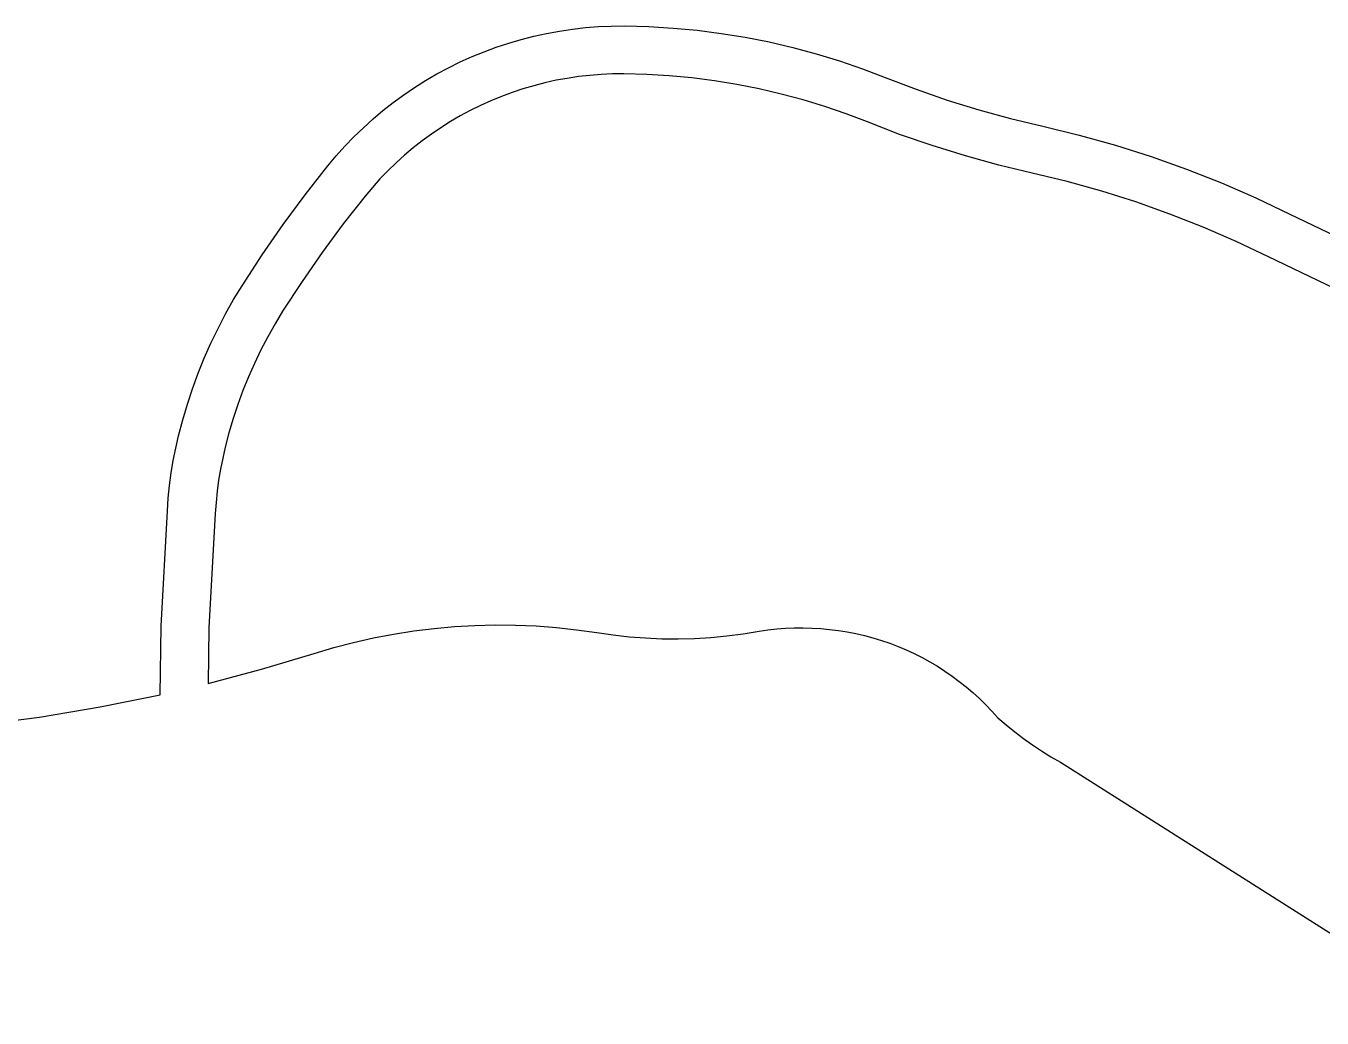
# Model space of a CAD drawing. Header units: millimetres. Extents: x 617751 to 636088, y 68402 to 77988.
# Drawn here: x 622807.1 to 622918.9, y 69694.1 to 69779.6 of the extents above; entities that cross this region are included whole.
import ezdxf

# ---------------------------------------------------------------- set-up
doc = ezdxf.new("R2010")
doc.units = ezdxf.units.MM
doc.header["$LTSCALE"] = 3
doc.header["$MEASUREMENT"] = 0
doc.layers.add('ALINHAMENTO PREDIAL', color=120, linetype='Continuous')

msp = doc.modelspace()

# ---------------------------------------------------------------- linework, layer by layer
at = {"layer": 'ALINHAMENTO PREDIAL'}
for points in [[(622803.07, 69719.34), (622808.31, 69720.02), (622813.53, 69720.89), (622818.71, 69721.94), (622818.79, 69727.85), (622819.34, 69737.79), (622819.42, 69738.88), (622819.53, 69739.97), (622819.68, 69741.05), (622819.85, 69742.12), (622820.06, 69743.19), (622820.3, 69744.26), (622820.66, 69745.62), (622821.06, 69746.97), (622821.51, 69748.31), (622821.99, 69749.64), (622822.52, 69750.95), (622823.09, 69752.24), (622823.71, 69753.51), (622824.36, 69754.76), (622825.05, 69755.99), (622825.78, 69757.19), (622827.52, 69759.86), (622829.33, 69762.46), (622831.21, 69765.02), (622833.17, 69767.51), (622833.89, 69768.38), (622834.65, 69769.21), (622835.43, 69770.02), (622836.24, 69770.8), (622837.07, 69771.56), (622837.93, 69772.28), (622838.82, 69772.98), (622839.73, 69773.64), (622840.66, 69774.27), (622841.61, 69774.87), (622842.58, 69775.44), (622843.57, 69775.97), (622844.58, 69776.47), (622845.61, 69776.93), (622846.65, 69777.36), (622847.7, 69777.75), (622848.77, 69778.1), (622849.85, 69778.42), (622850.94, 69778.7), (622852.04, 69778.94), (622853.15, 69779.14), (622854.26, 69779.31), (622855.38, 69779.43), (622856.5, 69779.52), (622857.62, 69779.57), (622858.75, 69779.58), (622860.84, 69779.52), (622862.94, 69779.4), (622865.02, 69779.2), (622867.1, 69778.94), (622869.17, 69778.6), (622871.23, 69778.2), (622873.27, 69777.72), (622875.29, 69777.18), (622877.3, 69776.56), (622879.28, 69775.88), (622881.24, 69775.14), (622883.9, 69774.12), (622886.59, 69773.19), (622889.31, 69772.35), (622892.05, 69771.59), (622894.82, 69770.93), (622897.97, 69770.17), (622901.09, 69769.3), (622904.17, 69768.33), (622907.22, 69767.24), (622910.23, 69766.06), (622913.2, 69764.77), (622916.12, 69763.37), (622937.33, 69753.21)], [(622803.07, 69719.34), (622808.31, 69720.02), (622813.53, 69720.89), (622818.71, 69721.94), (622818.79, 69727.85), (622819.34, 69737.79), (622819.42, 69738.88), (622819.53, 69739.97), (622819.68, 69741.05), (622819.85, 69742.12), (622820.06, 69743.19), (622820.3, 69744.26), (622820.66, 69745.62), (622821.06, 69746.97), (622821.51, 69748.31), (622821.99, 69749.64), (622822.52, 69750.95), (622823.09, 69752.24), (622823.71, 69753.51), (622824.36, 69754.76), (622825.05, 69755.99), (622825.78, 69757.19), (622827.52, 69759.86), (622829.33, 69762.46), (622831.21, 69765.02), (622833.17, 69767.51), (622833.89, 69768.38), (622834.65, 69769.21), (622835.43, 69770.02), (622836.24, 69770.8), (622837.07, 69771.56), (622837.93, 69772.28), (622838.82, 69772.98), (622839.73, 69773.64), (622840.66, 69774.27), (622841.61, 69774.87), (622842.58, 69775.44), (622843.57, 69775.97), (622844.58, 69776.47), (622845.61, 69776.93), (622846.65, 69777.36), (622847.7, 69777.75), (622848.77, 69778.1), (622849.85, 69778.42), (622850.94, 69778.7), (622852.04, 69778.94), (622853.15, 69779.14), (622854.26, 69779.31), (622855.38, 69779.43), (622856.5, 69779.52), (622857.62, 69779.57), (622858.75, 69779.58), (622860.84, 69779.52), (622862.94, 69779.4), (622865.02, 69779.2), (622867.1, 69778.94), (622869.17, 69778.6), (622871.23, 69778.2), (622873.27, 69777.72), (622875.29, 69777.18), (622877.3, 69776.56), (622879.28, 69775.88), (622881.24, 69775.14), (622883.9, 69774.12), (622886.59, 69773.19), (622889.31, 69772.35), (622892.05, 69771.59), (622894.82, 69770.93), (622897.97, 69770.17), (622901.09, 69769.3), (622904.17, 69768.33), (622907.22, 69767.24), (622910.23, 69766.06), (622913.2, 69764.77), (622916.12, 69763.37), (622937.33, 69753.21)], [(622803.07, 69719.34), (622808.31, 69720.02), (622813.53, 69720.89), (622818.71, 69721.94), (622818.79, 69727.85), (622819.34, 69737.79), (622819.42, 69738.88), (622819.53, 69739.97), (622819.68, 69741.05), (622819.85, 69742.12), (622820.06, 69743.19), (622820.3, 69744.26), (622820.66, 69745.62), (622821.06, 69746.97), (622821.51, 69748.31), (622821.99, 69749.64), (622822.52, 69750.95), (622823.09, 69752.24), (622823.71, 69753.51), (622824.36, 69754.76), (622825.05, 69755.99), (622825.78, 69757.19), (622827.52, 69759.86), (622829.33, 69762.46), (622831.21, 69765.02), (622833.17, 69767.51), (622833.89, 69768.38), (622834.65, 69769.21), (622835.43, 69770.02), (622836.24, 69770.8), (622837.07, 69771.56), (622837.93, 69772.28), (622838.82, 69772.98), (622839.73, 69773.64), (622840.66, 69774.27), (622841.61, 69774.87), (622842.58, 69775.44), (622843.57, 69775.97), (622844.58, 69776.47), (622845.61, 69776.93), (622846.65, 69777.36), (622847.7, 69777.75), (622848.77, 69778.1), (622849.85, 69778.42), (622850.94, 69778.7), (622852.04, 69778.94), (622853.15, 69779.14), (622854.26, 69779.31), (622855.38, 69779.43), (622856.5, 69779.52), (622857.62, 69779.57), (622858.75, 69779.58), (622860.84, 69779.52), (622862.94, 69779.4), (622865.02, 69779.2), (622867.1, 69778.94), (622869.17, 69778.6), (622871.23, 69778.2), (622873.27, 69777.72), (622875.29, 69777.18), (622877.3, 69776.56), (622879.28, 69775.88), (622881.24, 69775.14), (622883.9, 69774.12), (622886.59, 69773.19), (622889.31, 69772.35), (622892.05, 69771.59), (622894.82, 69770.93), (622897.97, 69770.17), (622901.09, 69769.3), (622904.17, 69768.33), (622907.22, 69767.24), (622910.23, 69766.06), (622913.2, 69764.77), (622916.12, 69763.37), (622937.33, 69753.21)], [(622803.07, 69719.34), (622808.31, 69720.02), (622813.53, 69720.89), (622818.71, 69721.94), (622818.79, 69727.85), (622819.34, 69737.79), (622819.42, 69738.88), (622819.53, 69739.97), (622819.68, 69741.05), (622819.85, 69742.12), (622820.06, 69743.19), (622820.3, 69744.26), (622820.66, 69745.62), (622821.06, 69746.97), (622821.51, 69748.31), (622821.99, 69749.64), (622822.52, 69750.95), (622823.09, 69752.24), (622823.71, 69753.51), (622824.36, 69754.76), (622825.05, 69755.99), (622825.78, 69757.19), (622827.52, 69759.86), (622829.33, 69762.46), (622831.21, 69765.02), (622833.17, 69767.51), (622833.89, 69768.38), (622834.65, 69769.21), (622835.43, 69770.02), (622836.24, 69770.8), (622837.07, 69771.56), (622837.93, 69772.28), (622838.82, 69772.98), (622839.73, 69773.64), (622840.66, 69774.27), (622841.61, 69774.87), (622842.58, 69775.44), (622843.57, 69775.97), (622844.58, 69776.47), (622845.61, 69776.93), (622846.65, 69777.36), (622847.7, 69777.75), (622848.77, 69778.1), (622849.85, 69778.42), (622850.94, 69778.7), (622852.04, 69778.94), (622853.15, 69779.14), (622854.26, 69779.31), (622855.38, 69779.43), (622856.5, 69779.52), (622857.62, 69779.57), (622858.75, 69779.58), (622860.84, 69779.52), (622862.94, 69779.4), (622865.02, 69779.2), (622867.1, 69778.94), (622869.17, 69778.6), (622871.23, 69778.2), (622873.27, 69777.72), (622875.29, 69777.18), (622877.3, 69776.56), (622879.28, 69775.88), (622881.24, 69775.14), (622883.9, 69774.12), (622886.59, 69773.19), (622889.31, 69772.35), (622892.05, 69771.59), (622894.82, 69770.93), (622897.97, 69770.17), (622901.09, 69769.3), (622904.17, 69768.33), (622907.22, 69767.24), (622910.23, 69766.06), (622913.2, 69764.77), (622916.12, 69763.37), (622937.33, 69753.21)], [(622803.07, 69719.34), (622808.31, 69720.02), (622813.53, 69720.89), (622818.71, 69721.94), (622818.79, 69727.85), (622819.34, 69737.79), (622819.42, 69738.88), (622819.53, 69739.97), (622819.68, 69741.05), (622819.85, 69742.12), (622820.06, 69743.19), (622820.3, 69744.26), (622820.66, 69745.62), (622821.06, 69746.97), (622821.51, 69748.31), (622821.99, 69749.64), (622822.52, 69750.95), (622823.09, 69752.24), (622823.71, 69753.51), (622824.36, 69754.76), (622825.05, 69755.99), (622825.78, 69757.19), (622827.52, 69759.86), (622829.33, 69762.46), (622831.21, 69765.02), (622833.17, 69767.51), (622833.89, 69768.38), (622834.65, 69769.21), (622835.43, 69770.02), (622836.24, 69770.8), (622837.07, 69771.56), (622837.93, 69772.28), (622838.82, 69772.98), (622839.73, 69773.64), (622840.66, 69774.27), (622841.61, 69774.87), (622842.58, 69775.44), (622843.57, 69775.97), (622844.58, 69776.47), (622845.61, 69776.93), (622846.65, 69777.36), (622847.7, 69777.75), (622848.77, 69778.1), (622849.85, 69778.42), (622850.94, 69778.7), (622852.04, 69778.94), (622853.15, 69779.14), (622854.26, 69779.31), (622855.38, 69779.43), (622856.5, 69779.52), (622857.62, 69779.57), (622858.75, 69779.58), (622860.84, 69779.52), (622862.94, 69779.4), (622865.02, 69779.2), (622867.1, 69778.94), (622869.17, 69778.6), (622871.23, 69778.2), (622873.27, 69777.72), (622875.29, 69777.18), (622877.3, 69776.56), (622879.28, 69775.88), (622881.24, 69775.14), (622883.9, 69774.12), (622886.59, 69773.19), (622889.31, 69772.35), (622892.05, 69771.59), (622894.82, 69770.93), (622897.97, 69770.17), (622901.09, 69769.3), (622904.17, 69768.33), (622907.22, 69767.24), (622910.23, 69766.06), (622913.2, 69764.77), (622916.12, 69763.37), (622937.33, 69753.21)], [(622803.07, 69719.34), (622808.31, 69720.02), (622813.53, 69720.89), (622818.71, 69721.94), (622818.79, 69727.85), (622819.34, 69737.79), (622819.42, 69738.88), (622819.53, 69739.97), (622819.68, 69741.05), (622819.85, 69742.12), (622820.06, 69743.19), (622820.3, 69744.26), (622820.66, 69745.62), (622821.06, 69746.97), (622821.51, 69748.31), (622821.99, 69749.64), (622822.52, 69750.95), (622823.09, 69752.24), (622823.71, 69753.51), (622824.36, 69754.76), (622825.05, 69755.99), (622825.78, 69757.19), (622827.52, 69759.86), (622829.33, 69762.46), (622831.21, 69765.02), (622833.17, 69767.51), (622833.89, 69768.38), (622834.65, 69769.21), (622835.43, 69770.02), (622836.24, 69770.8), (622837.07, 69771.56), (622837.93, 69772.28), (622838.82, 69772.98), (622839.73, 69773.64), (622840.66, 69774.27), (622841.61, 69774.87), (622842.58, 69775.44), (622843.57, 69775.97), (622844.58, 69776.47), (622845.61, 69776.93), (622846.65, 69777.36), (622847.7, 69777.75), (622848.77, 69778.1), (622849.85, 69778.42), (622850.94, 69778.7), (622852.04, 69778.94), (622853.15, 69779.14), (622854.26, 69779.31), (622855.38, 69779.43), (622856.5, 69779.52), (622857.62, 69779.57), (622858.75, 69779.58), (622860.84, 69779.52), (622862.94, 69779.4), (622865.02, 69779.2), (622867.1, 69778.94), (622869.17, 69778.6), (622871.23, 69778.2), (622873.27, 69777.72), (622875.29, 69777.18), (622877.3, 69776.56), (622879.28, 69775.88), (622881.24, 69775.14), (622883.9, 69774.12), (622886.59, 69773.19), (622889.31, 69772.35), (622892.05, 69771.59), (622894.82, 69770.93), (622897.97, 69770.17), (622901.09, 69769.3), (622904.17, 69768.33), (622907.22, 69767.24), (622910.23, 69766.06), (622913.2, 69764.77), (622916.12, 69763.37), (622937.33, 69753.21)], [(622803.07, 69719.34), (622808.31, 69720.02), (622813.53, 69720.89), (622818.71, 69721.94), (622818.79, 69727.85), (622819.34, 69737.79), (622819.42, 69738.88), (622819.53, 69739.97), (622819.68, 69741.05), (622819.85, 69742.12), (622820.06, 69743.19), (622820.3, 69744.26), (622820.66, 69745.62), (622821.06, 69746.97), (622821.51, 69748.31), (622821.99, 69749.64), (622822.52, 69750.95), (622823.09, 69752.24), (622823.71, 69753.51), (622824.36, 69754.76), (622825.05, 69755.99), (622825.78, 69757.19), (622827.52, 69759.86), (622829.33, 69762.46), (622831.21, 69765.02), (622833.17, 69767.51), (622833.89, 69768.38), (622834.65, 69769.21), (622835.43, 69770.02), (622836.24, 69770.8), (622837.07, 69771.56), (622837.93, 69772.28), (622838.82, 69772.98), (622839.73, 69773.64), (622840.66, 69774.27), (622841.61, 69774.87), (622842.58, 69775.44), (622843.57, 69775.97), (622844.58, 69776.47), (622845.61, 69776.93), (622846.65, 69777.36), (622847.7, 69777.75), (622848.77, 69778.1), (622849.85, 69778.42), (622850.94, 69778.7), (622852.04, 69778.94), (622853.15, 69779.14), (622854.26, 69779.31), (622855.38, 69779.43), (622856.5, 69779.52), (622857.62, 69779.57), (622858.75, 69779.58), (622860.84, 69779.52), (622862.94, 69779.4), (622865.02, 69779.2), (622867.1, 69778.94), (622869.17, 69778.6), (622871.23, 69778.2), (622873.27, 69777.72), (622875.29, 69777.18), (622877.3, 69776.56), (622879.28, 69775.88), (622881.24, 69775.14), (622883.9, 69774.12), (622886.59, 69773.19), (622889.31, 69772.35), (622892.05, 69771.59), (622894.82, 69770.93), (622897.97, 69770.17), (622901.09, 69769.3), (622904.17, 69768.33), (622907.22, 69767.24), (622910.23, 69766.06), (622913.2, 69764.77), (622916.12, 69763.37), (622937.33, 69753.21)], [(622803.07, 69719.34), (622808.31, 69720.02), (622813.53, 69720.89), (622818.71, 69721.94), (622818.79, 69727.85), (622819.34, 69737.79), (622819.42, 69738.88), (622819.53, 69739.97), (622819.68, 69741.05), (622819.85, 69742.12), (622820.06, 69743.19), (622820.3, 69744.26), (622820.66, 69745.62), (622821.06, 69746.97), (622821.51, 69748.31), (622821.99, 69749.64), (622822.52, 69750.95), (622823.09, 69752.24), (622823.71, 69753.51), (622824.36, 69754.76), (622825.05, 69755.99), (622825.78, 69757.19), (622827.52, 69759.86), (622829.33, 69762.46), (622831.21, 69765.02), (622833.17, 69767.51), (622833.89, 69768.38), (622834.65, 69769.21), (622835.43, 69770.02), (622836.24, 69770.8), (622837.07, 69771.56), (622837.93, 69772.28), (622838.82, 69772.98), (622839.73, 69773.64), (622840.66, 69774.27), (622841.61, 69774.87), (622842.58, 69775.44), (622843.57, 69775.97), (622844.58, 69776.47), (622845.61, 69776.93), (622846.65, 69777.36), (622847.7, 69777.75), (622848.77, 69778.1), (622849.85, 69778.42), (622850.94, 69778.7), (622852.04, 69778.94), (622853.15, 69779.14), (622854.26, 69779.31), (622855.38, 69779.43), (622856.5, 69779.52), (622857.62, 69779.57), (622858.75, 69779.58), (622860.84, 69779.52), (622862.94, 69779.4), (622865.02, 69779.2), (622867.1, 69778.94), (622869.17, 69778.6), (622871.23, 69778.2), (622873.27, 69777.72), (622875.29, 69777.18), (622877.3, 69776.56), (622879.28, 69775.88), (622881.24, 69775.14), (622883.9, 69774.12), (622886.59, 69773.19), (622889.31, 69772.35), (622892.05, 69771.59), (622894.82, 69770.93), (622897.97, 69770.17), (622901.09, 69769.3), (622904.17, 69768.33), (622907.22, 69767.24), (622910.23, 69766.06), (622913.2, 69764.77), (622916.12, 69763.37), (622937.33, 69753.21)], [(622935.6, 69749.46), (622914.28, 69759.67), (622911.49, 69761), (622908.65, 69762.24), (622905.77, 69763.37), (622902.86, 69764.41), (622899.91, 69765.34), (622896.93, 69766.17), (622893.92, 69766.89), (622891.02, 69767.59), (622888.15, 69768.38), (622885.3, 69769.26), (622882.48, 69770.23), (622879.7, 69771.3), (622877.87, 69772), (622876.02, 69772.63), (622874.15, 69773.2), (622872.26, 69773.71), (622870.36, 69774.15), (622868.44, 69774.53), (622866.51, 69774.85), (622864.57, 69775.1), (622862.62, 69775.28), (622860.67, 69775.39), (622858.71, 69775.44), (622857.73, 69775.44), (622856.75, 69775.39), (622855.77, 69775.32), (622854.79, 69775.21), (622853.82, 69775.06), (622852.86, 69774.89), (622851.9, 69774.68), (622850.95, 69774.43), (622850, 69774.16), (622849.07, 69773.85), (622848.15, 69773.51), (622847.24, 69773.13), (622846.35, 69772.73), (622845.46, 69772.3), (622844.6, 69771.83), (622843.75, 69771.34), (622842.92, 69770.81), (622842.11, 69770.26), (622841.31, 69769.68), (622840.54, 69769.08), (622839.79, 69768.44), (622839.06, 69767.78), (622838.35, 69767.1), (622837.67, 69766.39), (622837.02, 69765.66), (622836.38, 69764.91), (622834.5, 69762.51), (622832.69, 69760.06), (622830.95, 69757.55), (622829.28, 69754.99), (622828.62, 69753.9), (622827.99, 69752.79), (622827.4, 69751.65), (622826.85, 69750.5), (622826.33, 69749.33), (622825.85, 69748.15), (622825.41, 69746.95), (622825.01, 69745.74), (622824.64, 69744.51), (622824.32, 69743.28), (622824.11, 69742.34), (622823.92, 69741.39), (622823.76, 69740.44), (622823.64, 69739.48), (622823.54, 69738.52), (622823.47, 69737.56), (622822.92, 69727.71), (622822.86, 69722.92), (622827.45, 69724.14), (622832.01, 69725.5), (622833.7, 69726), (622835.4, 69726.45), (622837.12, 69726.84), (622838.85, 69727.17), (622840.59, 69727.45), (622842.33, 69727.66), (622844.09, 69727.82), (622845.85, 69727.92), (622847.61, 69727.96), (622849.37, 69727.94), (622851.13, 69727.87), (622852.88, 69727.73), (622854.63, 69727.54), (622856.38, 69727.29), (622857.77, 69727.09), (622859.16, 69726.93), (622860.57, 69726.83), (622861.97, 69726.77), (622863.38, 69726.76), (622864.78, 69726.79), (622866.19, 69726.88), (622867.59, 69727.01), (622868.98, 69727.19), (622870.37, 69727.41), (622871.12, 69727.52), (622871.88, 69727.61), (622872.64, 69727.67), (622873.4, 69727.7), (622874.16, 69727.71), (622874.92, 69727.69), (622875.69, 69727.64), (622876.44, 69727.57), (622877.2, 69727.48), (622877.95, 69727.36), (622878.7, 69727.21), (622879.44, 69727.04), (622880.18, 69726.84), (622880.91, 69726.62), (622881.63, 69726.37), (622882.34, 69726.1), (622883.04, 69725.8), (622883.73, 69725.48), (622884.41, 69725.14), (622885.08, 69724.77), (622885.74, 69724.39), (622886.38, 69723.98), (622887.01, 69723.55), (622887.62, 69723.09), (622888.22, 69722.62), (622888.8, 69722.13), (622889.36, 69721.61), (622889.91, 69721.08), (622890.43, 69720.53), (622890.94, 69719.96), (622891.66, 69719.35), (622892.4, 69718.75), (622893.16, 69718.18), (622893.93, 69717.63), (622894.72, 69717.1), (622895.52, 69716.6), (622896.34, 69716.13), (622931.19, 69694.07)], [(622935.6, 69749.46), (622914.28, 69759.67), (622911.49, 69761), (622908.65, 69762.24), (622905.77, 69763.37), (622902.86, 69764.41), (622899.91, 69765.34), (622896.93, 69766.17), (622893.92, 69766.89), (622891.02, 69767.59), (622888.15, 69768.38), (622885.3, 69769.26), (622882.48, 69770.23), (622879.7, 69771.3), (622877.87, 69772), (622876.02, 69772.63), (622874.15, 69773.2), (622872.26, 69773.71), (622870.36, 69774.15), (622868.44, 69774.53), (622866.51, 69774.85), (622864.57, 69775.1), (622862.62, 69775.28), (622860.67, 69775.39), (622858.71, 69775.44), (622857.73, 69775.44), (622856.75, 69775.39), (622855.77, 69775.32), (622854.79, 69775.21), (622853.82, 69775.06), (622852.86, 69774.89), (622851.9, 69774.68), (622850.95, 69774.43), (622850, 69774.16), (622849.07, 69773.85), (622848.15, 69773.51), (622847.24, 69773.13), (622846.35, 69772.73), (622845.46, 69772.3), (622844.6, 69771.83), (622843.75, 69771.34), (622842.92, 69770.81), (622842.11, 69770.26), (622841.31, 69769.68), (622840.54, 69769.08), (622839.79, 69768.44), (622839.06, 69767.78), (622838.35, 69767.1), (622837.67, 69766.39), (622837.02, 69765.66), (622836.38, 69764.91), (622834.5, 69762.51), (622832.69, 69760.06), (622830.95, 69757.55), (622829.28, 69754.99), (622828.62, 69753.9), (622827.99, 69752.79), (622827.4, 69751.65), (622826.85, 69750.5), (622826.33, 69749.33), (622825.85, 69748.15), (622825.41, 69746.95), (622825.01, 69745.74), (622824.64, 69744.51), (622824.32, 69743.28), (622824.11, 69742.34), (622823.92, 69741.39), (622823.76, 69740.44), (622823.64, 69739.48), (622823.54, 69738.52), (622823.47, 69737.56), (622822.92, 69727.71), (622822.86, 69722.92), (622827.45, 69724.14), (622832.01, 69725.5), (622833.7, 69726), (622835.4, 69726.45), (622837.12, 69726.84), (622838.85, 69727.17), (622840.59, 69727.45), (622842.33, 69727.66), (622844.09, 69727.82), (622845.85, 69727.92), (622847.61, 69727.96), (622849.37, 69727.94), (622851.13, 69727.87), (622852.88, 69727.73), (622854.63, 69727.54), (622856.38, 69727.29), (622857.77, 69727.09), (622859.16, 69726.93), (622860.57, 69726.83), (622861.97, 69726.77), (622863.38, 69726.76), (622864.78, 69726.79), (622866.19, 69726.88), (622867.59, 69727.01), (622868.98, 69727.19), (622870.37, 69727.41), (622871.12, 69727.52), (622871.88, 69727.61), (622872.64, 69727.67), (622873.4, 69727.7), (622874.16, 69727.71), (622874.92, 69727.69), (622875.69, 69727.64), (622876.44, 69727.57), (622877.2, 69727.48), (622877.95, 69727.36), (622878.7, 69727.21), (622879.44, 69727.04), (622880.18, 69726.84), (622880.91, 69726.62), (622881.63, 69726.37), (622882.34, 69726.1), (622883.04, 69725.8), (622883.73, 69725.48), (622884.41, 69725.14), (622885.08, 69724.77), (622885.74, 69724.39), (622886.38, 69723.98), (622887.01, 69723.55), (622887.62, 69723.09), (622888.22, 69722.62), (622888.8, 69722.13), (622889.36, 69721.61), (622889.91, 69721.08), (622890.43, 69720.53), (622890.94, 69719.96), (622891.66, 69719.35), (622892.4, 69718.75), (622893.16, 69718.18), (622893.93, 69717.63), (622894.72, 69717.1), (622895.52, 69716.6), (622896.34, 69716.13), (622931.19, 69694.07)], [(622935.6, 69749.46), (622914.28, 69759.67), (622911.49, 69761), (622908.65, 69762.24), (622905.77, 69763.37), (622902.86, 69764.41), (622899.91, 69765.34), (622896.93, 69766.17), (622893.92, 69766.89), (622891.02, 69767.59), (622888.15, 69768.38), (622885.3, 69769.26), (622882.48, 69770.23), (622879.7, 69771.3), (622877.87, 69772), (622876.02, 69772.63), (622874.15, 69773.2), (622872.26, 69773.71), (622870.36, 69774.15), (622868.44, 69774.53), (622866.51, 69774.85), (622864.57, 69775.1), (622862.62, 69775.28), (622860.67, 69775.39), (622858.71, 69775.44), (622857.73, 69775.44), (622856.75, 69775.39), (622855.77, 69775.32), (622854.79, 69775.21), (622853.82, 69775.06), (622852.86, 69774.89), (622851.9, 69774.68), (622850.95, 69774.43), (622850, 69774.16), (622849.07, 69773.85), (622848.15, 69773.51), (622847.24, 69773.13), (622846.35, 69772.73), (622845.46, 69772.3), (622844.6, 69771.83), (622843.75, 69771.34), (622842.92, 69770.81), (622842.11, 69770.26), (622841.31, 69769.68), (622840.54, 69769.08), (622839.79, 69768.44), (622839.06, 69767.78), (622838.35, 69767.1), (622837.67, 69766.39), (622837.02, 69765.66), (622836.38, 69764.91), (622834.5, 69762.51), (622832.69, 69760.06), (622830.95, 69757.55), (622829.28, 69754.99), (622828.62, 69753.9), (622827.99, 69752.79), (622827.4, 69751.65), (622826.85, 69750.5), (622826.33, 69749.33), (622825.85, 69748.15), (622825.41, 69746.95), (622825.01, 69745.74), (622824.64, 69744.51), (622824.32, 69743.28), (622824.11, 69742.34), (622823.92, 69741.39), (622823.76, 69740.44), (622823.64, 69739.48), (622823.54, 69738.52), (622823.47, 69737.56), (622822.92, 69727.71), (622822.86, 69722.92), (622827.45, 69724.14), (622832.01, 69725.5), (622833.7, 69726), (622835.4, 69726.45), (622837.12, 69726.84), (622838.85, 69727.17), (622840.59, 69727.45), (622842.33, 69727.66), (622844.09, 69727.82), (622845.85, 69727.92), (622847.61, 69727.96), (622849.37, 69727.94), (622851.13, 69727.87), (622852.88, 69727.73), (622854.63, 69727.54), (622856.38, 69727.29), (622857.77, 69727.09), (622859.16, 69726.93), (622860.57, 69726.83), (622861.97, 69726.77), (622863.38, 69726.76), (622864.78, 69726.79), (622866.19, 69726.88), (622867.59, 69727.01), (622868.98, 69727.19), (622870.37, 69727.41), (622871.12, 69727.52), (622871.88, 69727.61), (622872.64, 69727.67), (622873.4, 69727.7), (622874.16, 69727.71), (622874.92, 69727.69), (622875.69, 69727.64), (622876.44, 69727.57), (622877.2, 69727.48), (622877.95, 69727.36), (622878.7, 69727.21), (622879.44, 69727.04), (622880.18, 69726.84), (622880.91, 69726.62), (622881.63, 69726.37), (622882.34, 69726.1), (622883.04, 69725.8), (622883.73, 69725.48), (622884.41, 69725.14), (622885.08, 69724.77), (622885.74, 69724.39), (622886.38, 69723.98), (622887.01, 69723.55), (622887.62, 69723.09), (622888.22, 69722.62), (622888.8, 69722.13), (622889.36, 69721.61), (622889.91, 69721.08), (622890.43, 69720.53), (622890.94, 69719.96), (622891.66, 69719.35), (622892.4, 69718.75), (622893.16, 69718.18), (622893.93, 69717.63), (622894.72, 69717.1), (622895.52, 69716.6), (622896.34, 69716.13), (622931.19, 69694.07)], [(622935.6, 69749.46), (622914.28, 69759.67), (622911.49, 69761), (622908.65, 69762.24), (622905.77, 69763.37), (622902.86, 69764.41), (622899.91, 69765.34), (622896.93, 69766.17), (622893.92, 69766.89), (622891.02, 69767.59), (622888.15, 69768.38), (622885.3, 69769.26), (622882.48, 69770.23), (622879.7, 69771.3), (622877.87, 69772), (622876.02, 69772.63), (622874.15, 69773.2), (622872.26, 69773.71), (622870.36, 69774.15), (622868.44, 69774.53), (622866.51, 69774.85), (622864.57, 69775.1), (622862.62, 69775.28), (622860.67, 69775.39), (622858.71, 69775.44), (622857.73, 69775.44), (622856.75, 69775.39), (622855.77, 69775.32), (622854.79, 69775.21), (622853.82, 69775.06), (622852.86, 69774.89), (622851.9, 69774.68), (622850.95, 69774.43), (622850, 69774.16), (622849.07, 69773.85), (622848.15, 69773.51), (622847.24, 69773.13), (622846.35, 69772.73), (622845.46, 69772.3), (622844.6, 69771.83), (622843.75, 69771.34), (622842.92, 69770.81), (622842.11, 69770.26), (622841.31, 69769.68), (622840.54, 69769.08), (622839.79, 69768.44), (622839.06, 69767.78), (622838.35, 69767.1), (622837.67, 69766.39), (622837.02, 69765.66), (622836.38, 69764.91), (622834.5, 69762.51), (622832.69, 69760.06), (622830.95, 69757.55), (622829.28, 69754.99), (622828.62, 69753.9), (622827.99, 69752.79), (622827.4, 69751.65), (622826.85, 69750.5), (622826.33, 69749.33), (622825.85, 69748.15), (622825.41, 69746.95), (622825.01, 69745.74), (622824.64, 69744.51), (622824.32, 69743.28), (622824.11, 69742.34), (622823.92, 69741.39), (622823.76, 69740.44), (622823.64, 69739.48), (622823.54, 69738.52), (622823.47, 69737.56), (622822.92, 69727.71), (622822.86, 69722.92), (622827.45, 69724.14), (622832.01, 69725.5), (622833.7, 69726), (622835.4, 69726.45), (622837.12, 69726.84), (622838.85, 69727.17), (622840.59, 69727.45), (622842.33, 69727.66), (622844.09, 69727.82), (622845.85, 69727.92), (622847.61, 69727.96), (622849.37, 69727.94), (622851.13, 69727.87), (622852.88, 69727.73), (622854.63, 69727.54), (622856.38, 69727.29), (622857.77, 69727.09), (622859.16, 69726.93), (622860.57, 69726.83), (622861.97, 69726.77), (622863.38, 69726.76), (622864.78, 69726.79), (622866.19, 69726.88), (622867.59, 69727.01), (622868.98, 69727.19), (622870.37, 69727.41), (622871.12, 69727.52), (622871.88, 69727.61), (622872.64, 69727.67), (622873.4, 69727.7), (622874.16, 69727.71), (622874.92, 69727.69), (622875.69, 69727.64), (622876.44, 69727.57), (622877.2, 69727.48), (622877.95, 69727.36), (622878.7, 69727.21), (622879.44, 69727.04), (622880.18, 69726.84), (622880.91, 69726.62), (622881.63, 69726.37), (622882.34, 69726.1), (622883.04, 69725.8), (622883.73, 69725.48), (622884.41, 69725.14), (622885.08, 69724.77), (622885.74, 69724.39), (622886.38, 69723.98), (622887.01, 69723.55), (622887.62, 69723.09), (622888.22, 69722.62), (622888.8, 69722.13), (622889.36, 69721.61), (622889.91, 69721.08), (622890.43, 69720.53), (622890.94, 69719.96), (622891.66, 69719.35), (622892.4, 69718.75), (622893.16, 69718.18), (622893.93, 69717.63), (622894.72, 69717.1), (622895.52, 69716.6), (622896.34, 69716.13), (622931.19, 69694.07)], [(622935.6, 69749.46), (622914.28, 69759.67), (622911.49, 69761), (622908.65, 69762.24), (622905.77, 69763.37), (622902.86, 69764.41), (622899.91, 69765.34), (622896.93, 69766.17), (622893.92, 69766.89), (622891.02, 69767.59), (622888.15, 69768.38), (622885.3, 69769.26), (622882.48, 69770.23), (622879.7, 69771.3), (622877.87, 69772), (622876.02, 69772.63), (622874.15, 69773.2), (622872.26, 69773.71), (622870.36, 69774.15), (622868.44, 69774.53), (622866.51, 69774.85), (622864.57, 69775.1), (622862.62, 69775.28), (622860.67, 69775.39), (622858.71, 69775.44), (622857.73, 69775.44), (622856.75, 69775.39), (622855.77, 69775.32), (622854.79, 69775.21), (622853.82, 69775.06), (622852.86, 69774.89), (622851.9, 69774.68), (622850.95, 69774.43), (622850, 69774.16), (622849.07, 69773.85), (622848.15, 69773.51), (622847.24, 69773.13), (622846.35, 69772.73), (622845.46, 69772.3), (622844.6, 69771.83), (622843.75, 69771.34), (622842.92, 69770.81), (622842.11, 69770.26), (622841.31, 69769.68), (622840.54, 69769.08), (622839.79, 69768.44), (622839.06, 69767.78), (622838.35, 69767.1), (622837.67, 69766.39), (622837.02, 69765.66), (622836.38, 69764.91), (622834.5, 69762.51), (622832.69, 69760.06), (622830.95, 69757.55), (622829.28, 69754.99), (622828.62, 69753.9), (622827.99, 69752.79), (622827.4, 69751.65), (622826.85, 69750.5), (622826.33, 69749.33), (622825.85, 69748.15), (622825.41, 69746.95), (622825.01, 69745.74), (622824.64, 69744.51), (622824.32, 69743.28), (622824.11, 69742.34), (622823.92, 69741.39), (622823.76, 69740.44), (622823.64, 69739.48), (622823.54, 69738.52), (622823.47, 69737.56), (622822.92, 69727.71), (622822.86, 69722.92), (622827.45, 69724.14), (622832.01, 69725.5), (622833.7, 69726), (622835.4, 69726.45), (622837.12, 69726.84), (622838.85, 69727.17), (622840.59, 69727.45), (622842.33, 69727.66), (622844.09, 69727.82), (622845.85, 69727.92), (622847.61, 69727.96), (622849.37, 69727.94), (622851.13, 69727.87), (622852.88, 69727.73), (622854.63, 69727.54), (622856.38, 69727.29), (622857.77, 69727.09), (622859.16, 69726.93), (622860.57, 69726.83), (622861.97, 69726.77), (622863.38, 69726.76), (622864.78, 69726.79), (622866.19, 69726.88), (622867.59, 69727.01), (622868.98, 69727.19), (622870.37, 69727.41), (622871.12, 69727.52), (622871.88, 69727.61), (622872.64, 69727.67), (622873.4, 69727.7), (622874.16, 69727.71), (622874.92, 69727.69), (622875.69, 69727.64), (622876.44, 69727.57), (622877.2, 69727.48), (622877.95, 69727.36), (622878.7, 69727.21), (622879.44, 69727.04), (622880.18, 69726.84), (622880.91, 69726.62), (622881.63, 69726.37), (622882.34, 69726.1), (622883.04, 69725.8), (622883.73, 69725.48), (622884.41, 69725.14), (622885.08, 69724.77), (622885.74, 69724.39), (622886.38, 69723.98), (622887.01, 69723.55), (622887.62, 69723.09), (622888.22, 69722.62), (622888.8, 69722.13), (622889.36, 69721.61), (622889.91, 69721.08), (622890.43, 69720.53), (622890.94, 69719.96), (622891.66, 69719.35), (622892.4, 69718.75), (622893.16, 69718.18), (622893.93, 69717.63), (622894.72, 69717.1), (622895.52, 69716.6), (622896.34, 69716.13), (622931.19, 69694.07)], [(622935.6, 69749.46), (622914.28, 69759.67), (622911.49, 69761), (622908.65, 69762.24), (622905.77, 69763.37), (622902.86, 69764.41), (622899.91, 69765.34), (622896.93, 69766.17), (622893.92, 69766.89), (622891.02, 69767.59), (622888.15, 69768.38), (622885.3, 69769.26), (622882.48, 69770.23), (622879.7, 69771.3), (622877.87, 69772), (622876.02, 69772.63), (622874.15, 69773.2), (622872.26, 69773.71), (622870.36, 69774.15), (622868.44, 69774.53), (622866.51, 69774.85), (622864.57, 69775.1), (622862.62, 69775.28), (622860.67, 69775.39), (622858.71, 69775.44), (622857.73, 69775.44), (622856.75, 69775.39), (622855.77, 69775.32), (622854.79, 69775.21), (622853.82, 69775.06), (622852.86, 69774.89), (622851.9, 69774.68), (622850.95, 69774.43), (622850, 69774.16), (622849.07, 69773.85), (622848.15, 69773.51), (622847.24, 69773.13), (622846.35, 69772.73), (622845.46, 69772.3), (622844.6, 69771.83), (622843.75, 69771.34), (622842.92, 69770.81), (622842.11, 69770.26), (622841.31, 69769.68), (622840.54, 69769.08), (622839.79, 69768.44), (622839.06, 69767.78), (622838.35, 69767.1), (622837.67, 69766.39), (622837.02, 69765.66), (622836.38, 69764.91), (622834.5, 69762.51), (622832.69, 69760.06), (622830.95, 69757.55), (622829.28, 69754.99), (622828.62, 69753.9), (622827.99, 69752.79), (622827.4, 69751.65), (622826.85, 69750.5), (622826.33, 69749.33), (622825.85, 69748.15), (622825.41, 69746.95), (622825.01, 69745.74), (622824.64, 69744.51), (622824.32, 69743.28), (622824.11, 69742.34), (622823.92, 69741.39), (622823.76, 69740.44), (622823.64, 69739.48), (622823.54, 69738.52), (622823.47, 69737.56), (622822.92, 69727.71), (622822.86, 69722.92), (622827.45, 69724.14), (622832.01, 69725.5), (622833.7, 69726), (622835.4, 69726.45), (622837.12, 69726.84), (622838.85, 69727.17), (622840.59, 69727.45), (622842.33, 69727.66), (622844.09, 69727.82), (622845.85, 69727.92), (622847.61, 69727.96), (622849.37, 69727.94), (622851.13, 69727.87), (622852.88, 69727.73), (622854.63, 69727.54), (622856.38, 69727.29), (622857.77, 69727.09), (622859.16, 69726.93), (622860.57, 69726.83), (622861.97, 69726.77), (622863.38, 69726.76), (622864.78, 69726.79), (622866.19, 69726.88), (622867.59, 69727.01), (622868.98, 69727.19), (622870.37, 69727.41), (622871.12, 69727.52), (622871.88, 69727.61), (622872.64, 69727.67), (622873.4, 69727.7), (622874.16, 69727.71), (622874.92, 69727.69), (622875.69, 69727.64), (622876.44, 69727.57), (622877.2, 69727.48), (622877.95, 69727.36), (622878.7, 69727.21), (622879.44, 69727.04), (622880.18, 69726.84), (622880.91, 69726.62), (622881.63, 69726.37), (622882.34, 69726.1), (622883.04, 69725.8), (622883.73, 69725.48), (622884.41, 69725.14), (622885.08, 69724.77), (622885.74, 69724.39), (622886.38, 69723.98), (622887.01, 69723.55), (622887.62, 69723.09), (622888.22, 69722.62), (622888.8, 69722.13), (622889.36, 69721.61), (622889.91, 69721.08), (622890.43, 69720.53), (622890.94, 69719.96), (622891.66, 69719.35), (622892.4, 69718.75), (622893.16, 69718.18), (622893.93, 69717.63), (622894.72, 69717.1), (622895.52, 69716.6), (622896.34, 69716.13), (622931.19, 69694.07)], [(622935.6, 69749.46), (622914.28, 69759.67), (622911.49, 69761), (622908.65, 69762.24), (622905.77, 69763.37), (622902.86, 69764.41), (622899.91, 69765.34), (622896.93, 69766.17), (622893.92, 69766.89), (622891.02, 69767.59), (622888.15, 69768.38), (622885.3, 69769.26), (622882.48, 69770.23), (622879.7, 69771.3), (622877.87, 69772), (622876.02, 69772.63), (622874.15, 69773.2), (622872.26, 69773.71), (622870.36, 69774.15), (622868.44, 69774.53), (622866.51, 69774.85), (622864.57, 69775.1), (622862.62, 69775.28), (622860.67, 69775.39), (622858.71, 69775.44), (622857.73, 69775.44), (622856.75, 69775.39), (622855.77, 69775.32), (622854.79, 69775.21), (622853.82, 69775.06), (622852.86, 69774.89), (622851.9, 69774.68), (622850.95, 69774.43), (622850, 69774.16), (622849.07, 69773.85), (622848.15, 69773.51), (622847.24, 69773.13), (622846.35, 69772.73), (622845.46, 69772.3), (622844.6, 69771.83), (622843.75, 69771.34), (622842.92, 69770.81), (622842.11, 69770.26), (622841.31, 69769.68), (622840.54, 69769.08), (622839.79, 69768.44), (622839.06, 69767.78), (622838.35, 69767.1), (622837.67, 69766.39), (622837.02, 69765.66), (622836.38, 69764.91), (622834.5, 69762.51), (622832.69, 69760.06), (622830.95, 69757.55), (622829.28, 69754.99), (622828.62, 69753.9), (622827.99, 69752.79), (622827.4, 69751.65), (622826.85, 69750.5), (622826.33, 69749.33), (622825.85, 69748.15), (622825.41, 69746.95), (622825.01, 69745.74), (622824.64, 69744.51), (622824.32, 69743.28), (622824.11, 69742.34), (622823.92, 69741.39), (622823.76, 69740.44), (622823.64, 69739.48), (622823.54, 69738.52), (622823.47, 69737.56), (622822.92, 69727.71), (622822.86, 69722.92), (622827.45, 69724.14), (622832.01, 69725.5), (622833.7, 69726), (622835.4, 69726.45), (622837.12, 69726.84), (622838.85, 69727.17), (622840.59, 69727.45), (622842.33, 69727.66), (622844.09, 69727.82), (622845.85, 69727.92), (622847.61, 69727.96), (622849.37, 69727.94), (622851.13, 69727.87), (622852.88, 69727.73), (622854.63, 69727.54), (622856.38, 69727.29), (622857.77, 69727.09), (622859.16, 69726.93), (622860.57, 69726.83), (622861.97, 69726.77), (622863.38, 69726.76), (622864.78, 69726.79), (622866.19, 69726.88), (622867.59, 69727.01), (622868.98, 69727.19), (622870.37, 69727.41), (622871.12, 69727.52), (622871.88, 69727.61), (622872.64, 69727.67), (622873.4, 69727.7), (622874.16, 69727.71), (622874.92, 69727.69), (622875.69, 69727.64), (622876.44, 69727.57), (622877.2, 69727.48), (622877.95, 69727.36), (622878.7, 69727.21), (622879.44, 69727.04), (622880.18, 69726.84), (622880.91, 69726.62), (622881.63, 69726.37), (622882.34, 69726.1), (622883.04, 69725.8), (622883.73, 69725.48), (622884.41, 69725.14), (622885.08, 69724.77), (622885.74, 69724.39), (622886.38, 69723.98), (622887.01, 69723.55), (622887.62, 69723.09), (622888.22, 69722.62), (622888.8, 69722.13), (622889.36, 69721.61), (622889.91, 69721.08), (622890.43, 69720.53), (622890.94, 69719.96), (622891.66, 69719.35), (622892.4, 69718.75), (622893.16, 69718.18), (622893.93, 69717.63), (622894.72, 69717.1), (622895.52, 69716.6), (622896.34, 69716.13), (622931.19, 69694.07)], [(622935.6, 69749.46), (622914.28, 69759.67), (622911.49, 69761), (622908.65, 69762.24), (622905.77, 69763.37), (622902.86, 69764.41), (622899.91, 69765.34), (622896.93, 69766.17), (622893.92, 69766.89), (622891.02, 69767.59), (622888.15, 69768.38), (622885.3, 69769.26), (622882.48, 69770.23), (622879.7, 69771.3), (622877.87, 69772), (622876.02, 69772.63), (622874.15, 69773.2), (622872.26, 69773.71), (622870.36, 69774.15), (622868.44, 69774.53), (622866.51, 69774.85), (622864.57, 69775.1), (622862.62, 69775.28), (622860.67, 69775.39), (622858.71, 69775.44), (622857.73, 69775.44), (622856.75, 69775.39), (622855.77, 69775.32), (622854.79, 69775.21), (622853.82, 69775.06), (622852.86, 69774.89), (622851.9, 69774.68), (622850.95, 69774.43), (622850, 69774.16), (622849.07, 69773.85), (622848.15, 69773.51), (622847.24, 69773.13), (622846.35, 69772.73), (622845.46, 69772.3), (622844.6, 69771.83), (622843.75, 69771.34), (622842.92, 69770.81), (622842.11, 69770.26), (622841.31, 69769.68), (622840.54, 69769.08), (622839.79, 69768.44), (622839.06, 69767.78), (622838.35, 69767.1), (622837.67, 69766.39), (622837.02, 69765.66), (622836.38, 69764.91), (622834.5, 69762.51), (622832.69, 69760.06), (622830.95, 69757.55), (622829.28, 69754.99), (622828.62, 69753.9), (622827.99, 69752.79), (622827.4, 69751.65), (622826.85, 69750.5), (622826.33, 69749.33), (622825.85, 69748.15), (622825.41, 69746.95), (622825.01, 69745.74), (622824.64, 69744.51), (622824.32, 69743.28), (622824.11, 69742.34), (622823.92, 69741.39), (622823.76, 69740.44), (622823.64, 69739.48), (622823.54, 69738.52), (622823.47, 69737.56), (622822.92, 69727.71), (622822.86, 69722.92), (622827.45, 69724.14), (622832.01, 69725.5), (622833.7, 69726), (622835.4, 69726.45), (622837.12, 69726.84), (622838.85, 69727.17), (622840.59, 69727.45), (622842.33, 69727.66), (622844.09, 69727.82), (622845.85, 69727.92), (622847.61, 69727.96), (622849.37, 69727.94), (622851.13, 69727.87), (622852.88, 69727.73), (622854.63, 69727.54), (622856.38, 69727.29), (622857.77, 69727.09), (622859.16, 69726.93), (622860.57, 69726.83), (622861.97, 69726.77), (622863.38, 69726.76), (622864.78, 69726.79), (622866.19, 69726.88), (622867.59, 69727.01), (622868.98, 69727.19), (622870.37, 69727.41), (622871.12, 69727.52), (622871.88, 69727.61), (622872.64, 69727.67), (622873.4, 69727.7), (622874.16, 69727.71), (622874.92, 69727.69), (622875.69, 69727.64), (622876.44, 69727.57), (622877.2, 69727.48), (622877.95, 69727.36), (622878.7, 69727.21), (622879.44, 69727.04), (622880.18, 69726.84), (622880.91, 69726.62), (622881.63, 69726.37), (622882.34, 69726.1), (622883.04, 69725.8), (622883.73, 69725.48), (622884.41, 69725.14), (622885.08, 69724.77), (622885.74, 69724.39), (622886.38, 69723.98), (622887.01, 69723.55), (622887.62, 69723.09), (622888.22, 69722.62), (622888.8, 69722.13), (622889.36, 69721.61), (622889.91, 69721.08), (622890.43, 69720.53), (622890.94, 69719.96), (622891.66, 69719.35), (622892.4, 69718.75), (622893.16, 69718.18), (622893.93, 69717.63), (622894.72, 69717.1), (622895.52, 69716.6), (622896.34, 69716.13), (622931.19, 69694.07)]]:
    msp.add_lwpolyline(points, dxfattribs=at)

doc.saveas('drawing.dxf')
